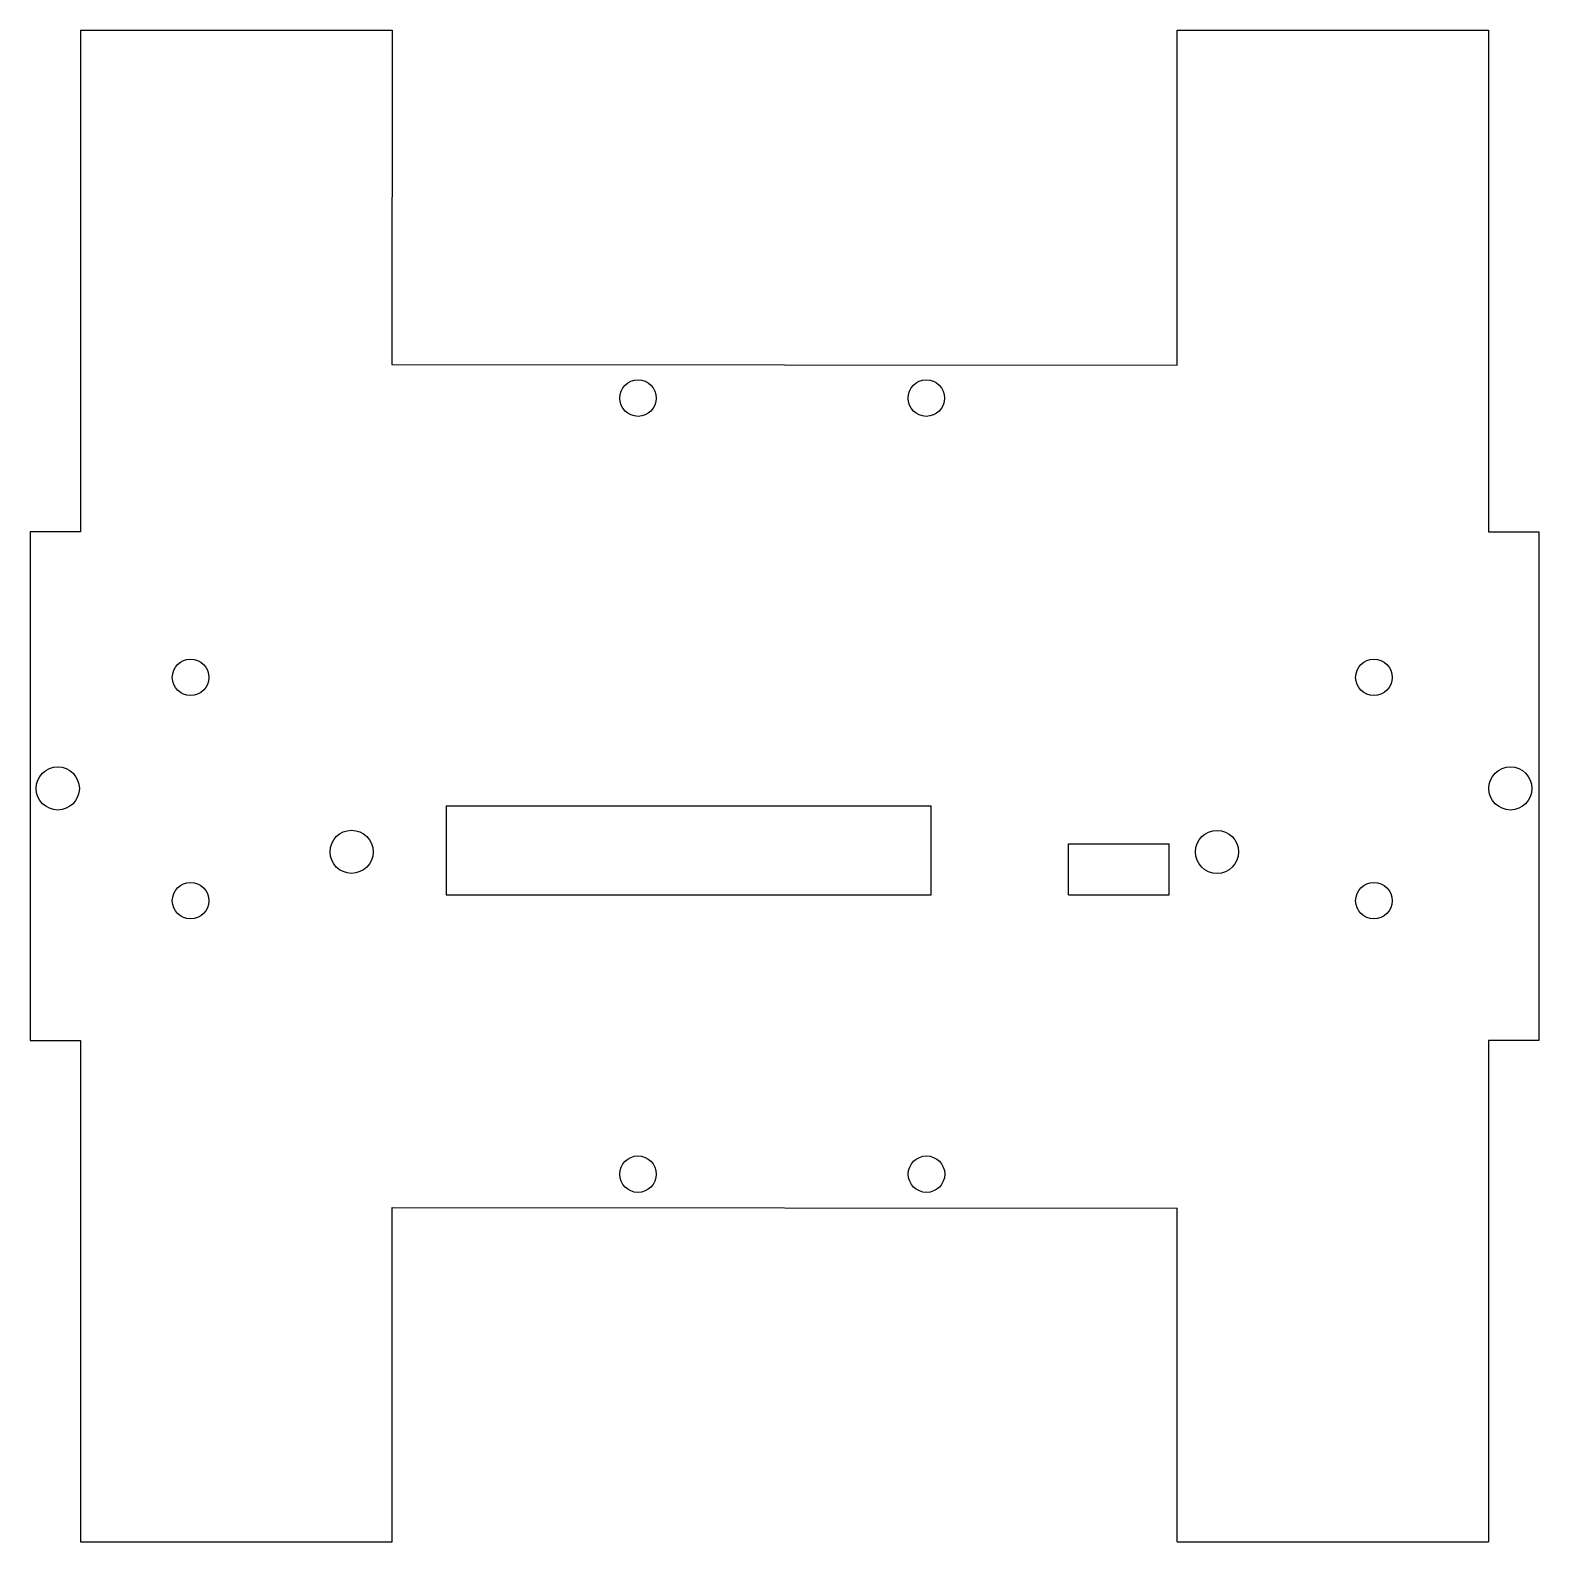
# Model space of a CAD drawing. Extents: x -4.49 to 4.53, y -4.51 to 4.54.
import ezdxf

# ---------------------------------------------------------------- set-up
doc = ezdxf.new("R2010")
doc.units = 0
doc.header["$MEASUREMENT"] = 0
doc.layers.add('VISIBLE', color=7, linetype='CONTINUOUS')

msp = doc.modelspace()

# ---------------------------------------------------------------- linework, layer by layer
at = {"layer": 'VISIBLE'}
for p, q in [((-4.1927, 4.5369), (-2.3289, 4.5369)), ((-4.1927, 4.5369), (-4.1927, 1.536)), ((-2.3289, 4.5369), (-2.3308, 2.5371)), ((2.3688, 4.5369), (4.2321, 4.5369)), ((2.3688, 2.5325), (2.3688, 4.5369)), ((4.2321, 4.5369), (4.2321, 1.536)), ((-2.3308, 2.5371), (2.3688, 2.5325)), ((-4.1927, 1.536), (-4.4934, 1.536)), ((-4.4934, 1.536), (-4.4934, -1.5072)), ((4.2321, 1.536), (4.5321, 1.536)), ((4.5321, 1.536), (4.5321, -1.5072)), ((-2.005, -0.1048), (-2.005, -0.6362)), ((-2.005, -0.1048), (0.8967, -0.1048)), ((0.8967, -0.6362), (0.8967, -0.1048)), ((1.718, -0.6362), (1.718, -0.3315)), ((1.718, -0.3315), (2.3207, -0.3315)), ((2.3207, -0.6362), (2.3207, -0.3315)), ((-2.005, -0.6362), (0.8967, -0.6362)), ((1.718, -0.6362), (2.3207, -0.6362)), ((-4.4934, -1.5072), (-4.1927, -1.5072)), ((-4.1927, -1.5072), (-4.1927, -4.5075)), ((4.2321, -1.5072), (4.2321, -4.5075)), ((4.5321, -1.5072), (4.2321, -1.5072)), ((-2.3289, -4.5075), (-2.3289, -2.5076)), ((-2.3289, -2.5076), (2.3688, -2.5121)), ((2.3688, -4.5075), (2.3688, -2.5121)), ((-4.1927, -4.5075), (-2.3289, -4.5075)), ((2.3688, -4.5075), (4.2321, -4.5075))]:
    msp.add_line(p, q, dxfattribs=at)
for centre, radius in [((-0.8567, 2.3356), 0.1091), ((0.8679, 2.3356), 0.1091), ((-3.5342, 0.6644), 0.1091), ((3.5457, 0.6644), 0.1091), ((-4.3286, 0), 0.129), ((4.3624, 0), 0.129), ((-2.5708, -0.379), 0.129), ((2.6071, -0.3797), 0.129), ((-3.5342, -0.6715), 0.1091), ((3.5457, -0.6715), 0.1091), ((-0.8572, -2.3081), 0.1091), ((0.8689, -2.3081), 0.1091)]:
    msp.add_circle(centre, radius, dxfattribs=at)

doc.saveas('drawing.dxf')
